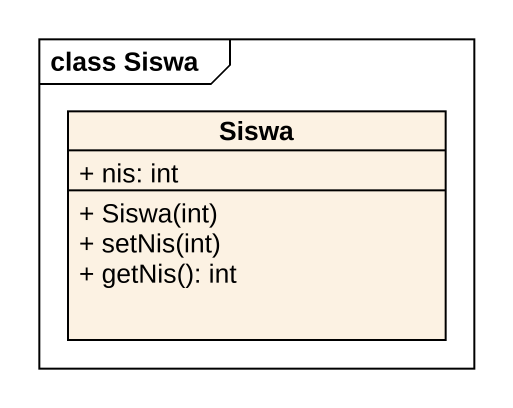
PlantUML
@startuml
mainframe class Siswa
hide circle
hide empty members
skinparam classAttributeIconSize 0
class Siswa {
  + nis: int
  + Siswa(int)
  + setNis(int)
  + getNis(): int
}
@enduml
